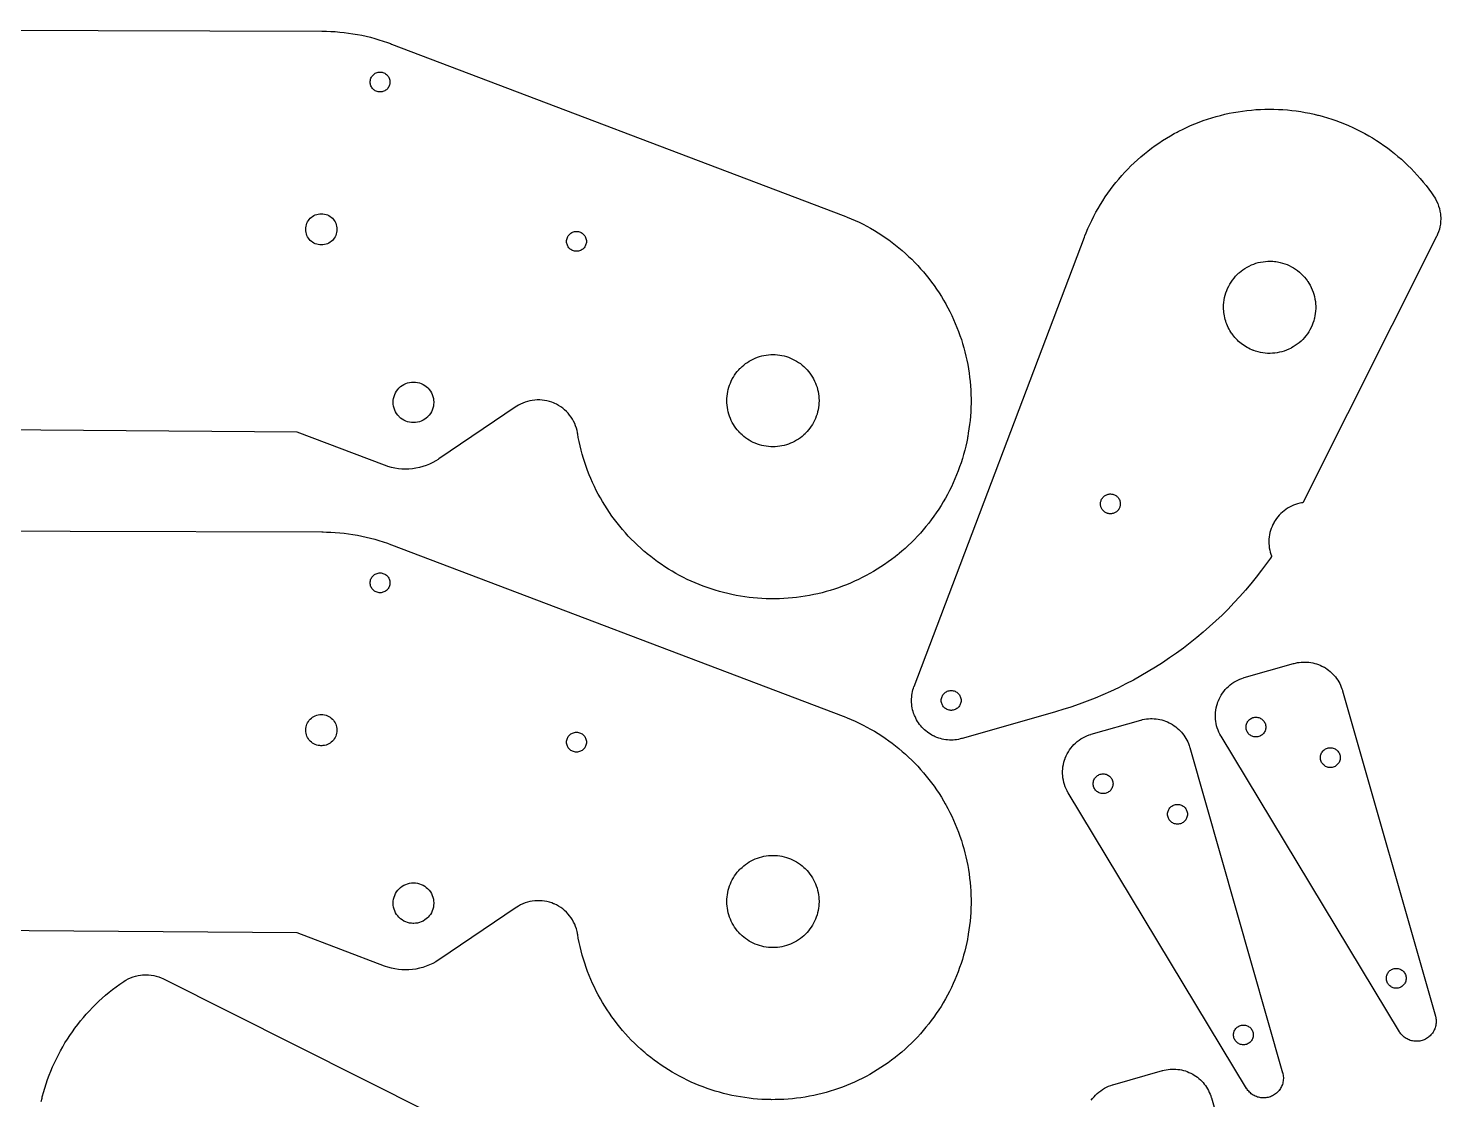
# Model space of a CAD drawing. Extents: x 0 to 862, y 0 to 577.
# Drawn here: x 409 to 861.8, y 234 to 577.4 of the extents above; entities that cross this region are included whole.
import ezdxf

# ---------------------------------------------------------------- set-up
doc = ezdxf.new("R2010")
doc.units = 0
doc.layers.get('0').update_dxf_attribs({"linetype": 'CONTINUOUS'})

msp = doc.modelspace()

# ---------------------------------------------------------------- linework, layer by layer
at = {"color": 0}
for points in [[(180.206, 577.389), (503.11, 576.46), (503.467, 576.46), (504.539, 576.44), (505.968, 576.387), (507.393, 576.303), (508.817, 576.188), (510.235, 576.039), (511.65, 575.858), (513.06, 575.647), (514.464, 575.404), (515.863, 575.129), (517.256, 574.822), (518.642, 574.486), (520.019, 574.117), (521.39, 573.717), (522.751, 573.286), (524.104, 572.825), (525.113, 572.46), (525.447, 572.333), (670.228, 517.415), (670.554, 517.292), (671.529, 516.906), (672.815, 516.368), (674.089, 515.804), (675.346, 515.213), (676.589, 514.594), (677.817, 513.951), (679.029, 513.281), (680.225, 512.586), (681.404, 511.865), (682.567, 511.119), (683.711, 510.35), (684.839, 509.556), (685.949, 508.738), (687.039, 507.896), (688.111, 507.031), (689.164, 506.143), (690.199, 505.232), (691.213, 504.299), (692.206, 503.344), (693.178, 502.368), (694.131, 501.369), (695.061, 500.35), (695.969, 499.311), (696.856, 498.251), (697.719, 497.171), (698.561, 496.071), (699.379, 494.951), (700.174, 493.814), (700.944, 492.657), (701.69, 491.481), (702.411, 490.287), (702.938, 489.381), (703.108, 489.076), (703.278, 488.771), (703.776, 487.85), (704.418, 486.611), (705.031, 485.361), (705.615, 484.1), (706.171, 482.828), (706.699, 481.546), (707.196, 480.253), (707.665, 478.953), (708.107, 477.643), (708.518, 476.325), (708.901, 474.999), (709.256, 473.665), (709.581, 472.326), (709.875, 470.981), (710.142, 469.629), (710.378, 468.271), (710.585, 466.91), (710.762, 465.543), (710.911, 464.174), (711.029, 462.8), (711.117, 461.424), (711.175, 460.044), (711.204, 458.664), (711.203, 457.282), (711.171, 455.9), (711.11, 454.517), (711.017, 453.133), (710.894, 451.75), (710.742, 450.369), (710.558, 448.989), (710.344, 447.611), (710.164, 446.578), (710.1, 446.235), (710.035, 445.892), (709.825, 444.865), (709.519, 443.504), (709.186, 442.153), (708.824, 440.81), (708.433, 439.479), (708.012, 438.157), (707.565, 436.847), (707.089, 435.549), (706.586, 434.261), (706.054, 432.987), (705.496, 431.725), (704.911, 430.476), (704.299, 429.24), (703.661, 428.019), (702.996, 426.813), (702.306, 425.621), (701.59, 424.444), (700.849, 423.283), (700.082, 422.138), (699.29, 421.01), (698.474, 419.899), (697.632, 418.804), (696.768, 417.728), (695.879, 416.669), (694.965, 415.631), (694.029, 414.61), (693.071, 413.608), (692.089, 412.628), (691.083, 411.668), (690.057, 410.728), (689.007, 409.808), (688.206, 409.133), (687.936, 408.912), (687.665, 408.69), (686.846, 408.039), (685.738, 407.192), (684.614, 406.369), (683.474, 405.574), (682.318, 404.804), (681.147, 404.063), (679.963, 403.346), (678.764, 402.656), (677.551, 401.993), (676.325, 401.358), (675.088, 400.749), (673.836, 400.168), (672.574, 399.615), (671.3, 399.089), (670.015, 398.59), (668.721, 398.121), (667.415, 397.679), (666.101, 397.265), (664.778, 396.881), (663.447, 396.525), (662.107, 396.197), (660.76, 395.899), (659.406, 395.631), (658.044, 395.39), (656.678, 395.179), (655.304, 394.999), (653.926, 394.849), (652.543, 394.728), (651.157, 394.638), (649.765, 394.576), (648.371, 394.547), (647.324, 394.543), (646.974, 394.547), (646.625, 394.551), (645.576, 394.579), (644.183, 394.64), (642.794, 394.733), (641.41, 394.856), (640.031, 395.008), (638.656, 395.192), (637.287, 395.404), (635.926, 395.646), (634.571, 395.917), (633.224, 396.217), (631.883, 396.546), (630.551, 396.904), (629.228, 397.292), (627.914, 397.707), (626.61, 398.15), (625.315, 398.622), (624.032, 399.122), (622.76, 399.649), (621.499, 400.204), (620.249, 400.786), (619.011, 401.397), (617.787, 402.033), (616.576, 402.697), (615.379, 403.388), (614.197, 404.104), (613.029, 404.849), (611.876, 405.618), (610.739, 406.414), (609.617, 407.235), (608.512, 408.083), (607.425, 408.956), (606.619, 409.626), (606.354, 409.854), (606.089, 410.081), (605.304, 410.775), (604.276, 411.718), (603.271, 412.681), (602.289, 413.665), (601.329, 414.668), (600.393, 415.69), (599.482, 416.732), (598.593, 417.793), (597.729, 418.871), (596.889, 419.967), (596.074, 421.081), (595.283, 422.21), (594.518, 423.357), (593.778, 424.519), (593.063, 425.697), (592.374, 426.89), (591.711, 428.097), (591.075, 429.319), (590.465, 430.556), (589.882, 431.804), (589.325, 433.067), (588.796, 434.34), (588.294, 435.626), (587.821, 436.925), (587.375, 438.235), (586.958, 439.554), (586.568, 440.886), (586.208, 442.226), (585.876, 443.576), (585.575, 444.935), (585.301, 446.303), (585.115, 447.333), (585.058, 447.678), (585.025, 447.878), (584.901, 448.471), (584.696, 449.246), (584.444, 450.001), (584.146, 450.737), (583.804, 451.45), (583.421, 452.138), (582.994, 452.8), (582.529, 453.433), (582.026, 454.037), (581.486, 454.608), (580.91, 455.147), (580.3, 455.65), (579.658, 456.115), (578.985, 456.542), (578.282, 456.928), (577.736, 457.19), (577.551, 457.271), (577.365, 457.35), (576.8, 457.567), (576.036, 457.811), (575.264, 458.008), (574.485, 458.154), (573.7, 458.251), (572.914, 458.3), (572.126, 458.299), (571.342, 458.25), (570.561, 458.153), (569.789, 458.007), (569.025, 457.813), (568.272, 457.571), (567.533, 457.282), (566.811, 456.946), (566.107, 456.563), (565.59, 456.244), (565.424, 456.132), (540.606, 439.381), (540.606, 439.381), (540.367, 439.219), (539.628, 438.763), (538.622, 438.21), (537.589, 437.719), (536.535, 437.294), (535.46, 436.935), (534.367, 436.64), (533.261, 436.411), (532.146, 436.247), (531.021, 436.15), (529.893, 436.121), (528.762, 436.157), (527.633, 436.261), (526.508, 436.433), (525.392, 436.674), (524.285, 436.982), (523.463, 437.257), (523.192, 437.358), (495.15, 447.996), (179.96, 450.388)], [(180.206, 416.907), (503.11, 415.979), (503.467, 415.978), (504.539, 415.958), (505.968, 415.907), (507.393, 415.822), (508.817, 415.706), (510.235, 415.557), (511.65, 415.378), (513.06, 415.165), (514.464, 414.922), (515.863, 414.647), (517.256, 414.342), (518.642, 414.004), (520.019, 413.636), (521.39, 413.236), (522.751, 412.806), (524.104, 412.344), (525.113, 411.978), (525.447, 411.851), (670.228, 356.935), (670.554, 356.81), (671.529, 356.425), (672.815, 355.888), (674.089, 355.322), (675.346, 354.731), (676.589, 354.114), (677.817, 353.469), (679.029, 352.8), (680.225, 352.104), (681.404, 351.383), (682.567, 350.639), (683.711, 349.868), (684.839, 349.074), (685.949, 348.256), (687.039, 347.414), (688.111, 346.549), (689.164, 345.661), (690.199, 344.75), (691.213, 343.818), (692.206, 342.862), (693.178, 341.886), (694.131, 340.888), (695.061, 339.869), (695.969, 338.829), (696.856, 337.769), (697.719, 336.689), (698.561, 335.589), (699.379, 334.471), (700.174, 333.332), (700.944, 332.175), (701.69, 331), (702.411, 329.806), (702.938, 328.899), (703.108, 328.594), (703.278, 328.29), (703.776, 327.368), (704.418, 326.129), (705.031, 324.879), (705.615, 323.618), (706.171, 322.346), (706.699, 321.064), (707.196, 319.772), (707.665, 318.471), (708.107, 317.161), (708.518, 315.843), (708.901, 314.518), (709.256, 313.185), (709.581, 311.844), (709.875, 310.499), (710.142, 309.147), (710.378, 307.79), (710.585, 306.428), (710.762, 305.063), (710.911, 303.692), (711.029, 302.318), (711.117, 300.942), (711.175, 299.564), (711.204, 298.183), (711.203, 296.801), (711.171, 295.418), (711.11, 294.035), (711.017, 292.651), (710.894, 291.269), (710.742, 289.888), (710.558, 288.507), (710.344, 287.129), (710.164, 286.097), (710.1, 285.754), (710.035, 285.41), (709.825, 284.383), (709.519, 283.022), (709.186, 281.671), (708.824, 280.329), (708.433, 278.997), (708.012, 277.676), (707.565, 276.365), (707.089, 275.067), (706.586, 273.781), (706.054, 272.506), (705.496, 271.243), (704.911, 269.994), (704.299, 268.76), (703.661, 267.539), (702.996, 266.332), (702.306, 265.139), (701.59, 263.963), (700.849, 262.801), (700.082, 261.657), (699.29, 260.528), (698.474, 259.417), (697.632, 258.322), (696.768, 257.246), (695.879, 256.188), (694.965, 255.149), (694.029, 254.128), (693.071, 253.128), (692.089, 252.147), (691.083, 251.186), (690.057, 250.246), (689.007, 249.328), (688.206, 248.651), (687.936, 248.431), (687.665, 248.21), (686.846, 247.557), (685.738, 246.71), (684.614, 245.888), (683.474, 245.093), (682.318, 244.324), (681.147, 243.581), (679.963, 242.864), (678.764, 242.175), (677.551, 241.513), (676.325, 240.876), (675.088, 240.268), (673.836, 239.686), (672.574, 239.133), (671.3, 238.607), (670.015, 238.11), (668.721, 237.639), (667.415, 237.197), (666.101, 236.785), (664.778, 236.4), (663.447, 236.043), (662.107, 235.715), (660.76, 235.418), (659.406, 235.149), (658.044, 234.908), (656.678, 234.699), (655.304, 234.518), (653.926, 234.367), (652.543, 234.246), (651.157, 234.156), (649.765, 234.094), (648.371, 234.065), (647.324, 234.063), (646.974, 234.065), (646.625, 234.069), (645.576, 234.097), (644.183, 234.16), (642.794, 234.251), (641.41, 234.375), (640.031, 234.528), (638.656, 234.71), (637.287, 234.922), (635.926, 235.164), (634.571, 235.435), (633.224, 235.736), (631.883, 236.065), (630.551, 236.424), (629.228, 236.81), (627.914, 237.225), (626.61, 237.668), (625.315, 238.14), (624.032, 238.64), (622.76, 239.168), (621.499, 239.722), (620.249, 240.306), (619.011, 240.915), (617.787, 241.551), (616.576, 242.215), (615.379, 242.907), (614.197, 243.624), (613.029, 244.367), (611.876, 245.136), (610.739, 245.932), (609.617, 246.754), (608.512, 247.601), (607.425, 248.474), (606.619, 249.144), (606.354, 249.372), (606.089, 249.6), (605.304, 250.294), (604.276, 251.236), (603.271, 252.2), (602.289, 253.183), (601.329, 254.186), (600.393, 255.21), (599.482, 256.251), (598.593, 257.311), (597.729, 258.389), (596.889, 259.486), (596.074, 260.599), (595.283, 261.729), (594.518, 262.875), (593.778, 264.037), (593.063, 265.215), (592.374, 266.408), (591.711, 267.617), (591.075, 268.838), (590.465, 270.074), (589.882, 271.322), (589.325, 272.585), (588.796, 273.86), (588.294, 275.146), (587.821, 276.444), (587.375, 277.753), (586.958, 279.074), (586.568, 280.404), (586.208, 281.744), (585.876, 283.094), (585.575, 284.453), (585.301, 285.821), (585.115, 286.853), (585.058, 287.197), (585.025, 287.396), (584.901, 287.989), (584.696, 288.764), (584.444, 289.521), (584.146, 290.256), (583.804, 290.968), (583.421, 291.656), (582.994, 292.318), (582.529, 292.951), (582.026, 293.556), (581.486, 294.128), (580.91, 294.665), (580.3, 295.168), (579.658, 295.635), (578.985, 296.061), (578.282, 296.446), (577.736, 296.71), (577.551, 296.789), (577.365, 296.868), (576.8, 297.085), (576.036, 297.331), (575.264, 297.526), (574.485, 297.672), (573.7, 297.769), (572.914, 297.818), (572.126, 297.818), (571.342, 297.768), (570.561, 297.671), (569.789, 297.525), (569.025, 297.332), (568.272, 297.09), (567.533, 296.801), (566.811, 296.464), (566.107, 296.081), (565.59, 295.764), (565.424, 295.65), (540.606, 278.899), (540.606, 278.899), (540.367, 278.737), (539.628, 278.282), (538.622, 277.728), (537.589, 277.239), (536.535, 276.814), (535.46, 276.453), (534.367, 276.158), (533.261, 275.929), (532.146, 275.767), (531.021, 275.669), (529.893, 275.639), (528.762, 275.676), (527.633, 275.781), (526.508, 275.951), (525.392, 276.192), (524.285, 276.5), (523.463, 276.775), (523.192, 276.878), (495.15, 287.514), (179.96, 289.907)], [(413.117, 233.521), (413.371, 234.586), (413.461, 234.94), (413.551, 235.294), (413.838, 236.351), (414.247, 237.751), (414.686, 239.139), (415.157, 240.514), (415.658, 241.875), (416.19, 243.222), (416.751, 244.556), (417.342, 245.875), (417.963, 247.178), (418.611, 248.467), (419.289, 249.739), (419.994, 250.994), (420.729, 252.233), (421.49, 253.454), (422.279, 254.658), (423.094, 255.843), (423.936, 257.01), (424.806, 258.157), (425.7, 259.283), (426.619, 260.392), (427.565, 261.478), (428.536, 262.543), (429.532, 263.588), (430.551, 264.61), (431.594, 265.61), (432.662, 266.586), (433.753, 267.539), (434.867, 268.468), (436.003, 269.374), (437.162, 270.254), (438.343, 271.11), (439.243, 271.735), (439.546, 271.939), (439.721, 272.057), (440.261, 272.386), (441, 272.783), (441.764, 273.131), (442.547, 273.425), (443.349, 273.669), (444.165, 273.86), (444.993, 273.996), (445.622, 274.063), (445.832, 274.076), (446.043, 274.09), (446.675, 274.101), (447.514, 274.071), (448.349, 273.986), (449.174, 273.846), (449.987, 273.651), (450.789, 273.403), (451.574, 273.103), (452.15, 272.844), (452.339, 272.749), (537.593, 229.903)], [(749.747, 233.858), (750.176, 234.443), (750.639, 235.001), (751.131, 235.532), (751.651, 236.032), (752.2, 236.503), (752.775, 236.94), (753.374, 237.347), (753.997, 237.718), (754.643, 238.054), (755.31, 238.356), (755.996, 238.617), (756.522, 238.79), (756.7, 238.84), (772.558, 243.371), (772.71, 243.414), (773.168, 243.529), (773.782, 243.656), (774.4, 243.751), (775.019, 243.818), (775.64, 243.853), (776.261, 243.857), (776.881, 243.832), (777.497, 243.776), (778.111, 243.69), (778.719, 243.575), (779.324, 243.429), (779.919, 243.254), (780.508, 243.05), (781.088, 242.815), (781.657, 242.553), (782.078, 242.338), (782.215, 242.26), (782.353, 242.183), (782.758, 241.94), (783.282, 241.596), (783.786, 241.228), (784.271, 240.836), (784.735, 240.422), (785.178, 239.986), (785.597, 239.531), (785.994, 239.054), (786.367, 238.56), (786.715, 238.047), (787.04, 237.518), (787.338, 236.974), (787.61, 236.412), (787.854, 235.838), (788.071, 235.249), (788.215, 234.799), (788.258, 234.647), (818.035, 130.403)]]:
    msp.add_lwpolyline(points, dxfattribs=at)
for points in [[(521.738, 563.332), (521.818, 563.332), (522.063, 563.315), (522.378, 563.268), (522.682, 563.189), (522.974, 563.083), (523.25, 562.949), (523.512, 562.79), (523.757, 562.607), (523.982, 562.403), (524.188, 562.176), (524.369, 561.932), (524.529, 561.671), (524.662, 561.393), (524.769, 561.101), (524.847, 560.797), (524.896, 560.482), (524.912, 560.239), (524.912, 560.157), (524.912, 560.076), (524.896, 559.832), (524.847, 559.518), (524.769, 559.213), (524.662, 558.921), (524.529, 558.644), (524.369, 558.382), (524.188, 558.137), (523.982, 557.912), (523.757, 557.707), (523.512, 557.525), (523.25, 557.365), (522.974, 557.232), (522.682, 557.125), (522.378, 557.047), (522.063, 556.999), (521.818, 556.982), (521.738, 556.982), (521.656, 556.982), (521.412, 556.999), (521.097, 557.047), (520.793, 557.125), (520.501, 557.232), (520.224, 557.365), (519.963, 557.525), (519.718, 557.707), (519.492, 557.912), (519.287, 558.137), (519.104, 558.382), (518.946, 558.644), (518.811, 558.921), (518.706, 559.213), (518.626, 559.518), (518.579, 559.832), (518.563, 560.076), (518.563, 560.157), (518.563, 560.239), (518.579, 560.482), (518.626, 560.797), (518.706, 561.101), (518.811, 561.393), (518.946, 561.671), (519.104, 561.932), (519.287, 562.176), (519.492, 562.403), (519.718, 562.607), (519.963, 562.79), (520.224, 562.949), (520.501, 563.083), (520.793, 563.189), (521.097, 563.268), (521.412, 563.315), (521.656, 563.332), (521.738, 563.332)], [(708.328, 349.786), (708.186, 349.746), (707.756, 349.638), (707.181, 349.515), (706.601, 349.421), (706.021, 349.353), (705.439, 349.313), (704.856, 349.297), (704.274, 349.31), (703.693, 349.35), (703.115, 349.415), (702.54, 349.507), (701.969, 349.626), (701.404, 349.771), (700.844, 349.942), (700.293, 350.139), (699.749, 350.362), (699.346, 350.547), (699.214, 350.612), (699.081, 350.678), (698.69, 350.886), (698.182, 351.182), (697.69, 351.501), (697.214, 351.842), (696.756, 352.203), (696.315, 352.585), (695.892, 352.985), (695.489, 353.404), (695.106, 353.842), (694.742, 354.296), (694.399, 354.768), (694.078, 355.254), (693.778, 355.757), (693.503, 356.275), (693.249, 356.806), (693.075, 357.213), (693.021, 357.35), (692.967, 357.487), (692.817, 357.904), (692.64, 358.465), (692.49, 359.033), (692.367, 359.604), (692.271, 360.181), (692.2, 360.758), (692.157, 361.339), (692.14, 361.921), (692.15, 362.503), (692.186, 363.083), (692.249, 363.664), (692.339, 364.24), (692.456, 364.813), (692.599, 365.382), (692.768, 365.944), (692.912, 366.364), (692.965, 366.501), (747.581, 510.488), (747.711, 510.829), (748.115, 511.849), (748.679, 513.193), (749.272, 514.522), (749.894, 515.835), (750.546, 517.131), (751.226, 518.41), (751.935, 519.672), (752.669, 520.915), (753.433, 522.142), (754.224, 523.349), (755.04, 524.536), (755.883, 525.704), (756.751, 526.851), (757.646, 527.979), (758.565, 529.086), (759.508, 530.172), (760.478, 531.236), (761.469, 532.278), (762.485, 533.297), (763.525, 534.294), (764.586, 535.268), (765.671, 536.217), (766.778, 537.142), (767.906, 538.043), (769.056, 538.918), (770.226, 539.768), (771.417, 540.593), (772.629, 541.392), (773.86, 542.162), (775.111, 542.907), (776.381, 543.624), (777.346, 544.143), (777.669, 544.313), (777.993, 544.481), (778.974, 544.971), (780.29, 545.599), (781.618, 546.194), (782.957, 546.758), (784.306, 547.292), (785.665, 547.793), (787.033, 548.262), (788.411, 548.7), (789.796, 549.106), (791.189, 549.479), (792.589, 549.822), (793.996, 550.132), (795.408, 550.41), (796.826, 550.654), (798.25, 550.868), (799.678, 551.049), (801.108, 551.197), (802.542, 551.314), (803.979, 551.397), (805.418, 551.449), (806.858, 551.468), (808.3, 551.453), (809.742, 551.407), (811.183, 551.326), (812.624, 551.214), (814.063, 551.068), (815.5, 550.89), (816.936, 550.678), (818.368, 550.433), (819.796, 550.156), (821.221, 549.844), (822.287, 549.589), (822.64, 549.499), (822.994, 549.408), (824.053, 549.122), (825.453, 548.714), (826.839, 548.274), (828.214, 547.803), (829.575, 547.301), (830.924, 546.769), (832.257, 546.208), (833.575, 545.618), (834.879, 544.997), (836.167, 544.349), (837.439, 543.671), (838.694, 542.965), (839.933, 542.232), (841.156, 541.469), (842.358, 540.682), (843.543, 539.865), (844.71, 539.024), (845.857, 538.154), (846.985, 537.26), (848.092, 536.34), (849.179, 535.394), (850.244, 534.424), (851.287, 533.429), (852.31, 532.408), (853.31, 531.365), (854.286, 530.299), (855.24, 529.207), (856.169, 528.093), (857.075, 526.957), (857.954, 525.797), (858.81, 524.617), (859.436, 523.717), (859.639, 523.414), (859.757, 523.239), (860.086, 522.7), (860.483, 521.96), (860.831, 521.196), (861.126, 520.412), (861.369, 519.611), (861.56, 518.796), (861.696, 517.967), (861.764, 517.338), (861.776, 517.128), (861.79, 516.918), (861.803, 516.285), (861.772, 515.446), (861.686, 514.613), (861.546, 513.786), (861.351, 512.972), (861.104, 512.171), (860.803, 511.387), (860.544, 510.81), (860.45, 510.622), (817.604, 425.367), (817.581, 425.362), (817.342, 425.322), (817.318, 425.319), (817.142, 425.29), (816.615, 425.182), (815.925, 425.007), (815.247, 424.794), (814.586, 424.546), (813.943, 424.261), (813.317, 423.942), (812.71, 423.589), (812.124, 423.204), (811.56, 422.787), (811.019, 422.339), (810.504, 421.861), (810.014, 421.354), (809.553, 420.819), (809.119, 420.258), (808.717, 419.671), (808.435, 419.214), (808.346, 419.057), (808.258, 418.901), (808.01, 418.425), (807.713, 417.778), (807.451, 417.118), (807.229, 416.447), (807.046, 415.768), (806.9, 415.081), (806.792, 414.386), (806.724, 413.689), (806.693, 412.987), (806.701, 412.286), (806.749, 411.585), (806.835, 410.886), (806.96, 410.19), (807.125, 409.5), (807.328, 408.818), (807.506, 408.311), (807.571, 408.144), (807.179, 407.578), (805.981, 405.896), (804.344, 403.688), (802.665, 401.518), (800.94, 399.389), (799.174, 397.301), (797.364, 395.254), (795.512, 393.247), (793.621, 391.285), (791.689, 389.364), (789.718, 387.486), (787.71, 385.653), (785.662, 383.864), (783.578, 382.119), (781.458, 380.421), (779.303, 378.768), (777.113, 377.162), (774.889, 375.604), (772.632, 374.093), (770.343, 372.631), (768.022, 371.217), (765.671, 369.851), (763.289, 368.537), (760.879, 367.274), (758.439, 366.06), (755.972, 364.899), (753.479, 363.79), (750.958, 362.733), (748.414, 361.731), (745.844, 360.781), (743.25, 359.885), (740.633, 359.044), (738.656, 358.449), (737.994, 358.26), (708.328, 349.786)], [(502.926, 517.964), (503.054, 517.964), (503.439, 517.939), (503.935, 517.863), (504.414, 517.739), (504.874, 517.571), (505.311, 517.361), (505.724, 517.11), (506.11, 516.822), (506.465, 516.499), (506.787, 516.143), (507.076, 515.758), (507.326, 515.346), (507.537, 514.908), (507.706, 514.449), (507.829, 513.969), (507.904, 513.472), (507.931, 513.089), (507.931, 512.961), (507.931, 512.832), (507.904, 512.449), (507.829, 511.953), (507.706, 511.472), (507.537, 511.012), (507.326, 510.575), (507.076, 510.162), (506.787, 509.778), (506.465, 509.422), (506.11, 509.1), (505.724, 508.811), (505.311, 508.561), (504.874, 508.35), (504.414, 508.182), (503.935, 508.058), (503.439, 507.982), (503.054, 507.957), (502.926, 507.957), (502.799, 507.957), (502.415, 507.982), (501.918, 508.058), (501.439, 508.182), (500.979, 508.35), (500.542, 508.561), (500.129, 508.811), (499.743, 509.1), (499.389, 509.422), (499.065, 509.778), (498.778, 510.162), (498.526, 510.575), (498.317, 511.012), (498.147, 511.472), (498.025, 511.953), (497.949, 512.449), (497.922, 512.832), (497.922, 512.961), (497.922, 513.089), (497.949, 513.472), (498.025, 513.969), (498.147, 514.449), (498.317, 514.908), (498.526, 515.346), (498.778, 515.758), (499.065, 516.143), (499.389, 516.499), (499.743, 516.822), (500.129, 517.11), (500.542, 517.361), (500.979, 517.571), (501.439, 517.739), (501.918, 517.863), (502.415, 517.939), (502.799, 517.964), (502.926, 517.964)], [(584.722, 512.275), (584.803, 512.275), (585.047, 512.258), (585.363, 512.211), (585.667, 512.132), (585.958, 512.026), (586.236, 511.892), (586.497, 511.733), (586.742, 511.55), (586.967, 511.346), (587.172, 511.119), (587.356, 510.875), (587.514, 510.614), (587.647, 510.336), (587.754, 510.044), (587.832, 509.74), (587.881, 509.425), (587.897, 509.182), (587.897, 509.1), (587.897, 509.019), (587.881, 508.775), (587.832, 508.46), (587.754, 508.156), (587.647, 507.864), (587.514, 507.588), (587.356, 507.325), (587.172, 507.081), (586.967, 506.856), (586.742, 506.65), (586.497, 506.468), (586.236, 506.308), (585.958, 506.175), (585.667, 506.068), (585.363, 505.99), (585.047, 505.942), (584.803, 505.925), (584.722, 505.925), (584.64, 505.925), (584.397, 505.942), (584.082, 505.99), (583.778, 506.068), (583.486, 506.175), (583.208, 506.308), (582.947, 506.468), (582.703, 506.65), (582.476, 506.856), (582.272, 507.081), (582.089, 507.325), (581.931, 507.588), (581.797, 507.864), (581.69, 508.156), (581.611, 508.46), (581.564, 508.775), (581.547, 509.019), (581.547, 509.1), (581.547, 509.182), (581.564, 509.425), (581.611, 509.74), (581.69, 510.044), (581.797, 510.336), (581.931, 510.614), (582.089, 510.875), (582.272, 511.119), (582.476, 511.346), (582.703, 511.55), (582.947, 511.733), (583.208, 511.892), (583.486, 512.026), (583.778, 512.132), (584.082, 512.211), (584.397, 512.258), (584.64, 512.275), (584.722, 512.275)], [(801.715, 474.157), (801.585, 474.207), (801.194, 474.367), (800.683, 474.594), (800.182, 474.84), (799.692, 475.106), (799.213, 475.389), (798.744, 475.689), (798.287, 476.007), (797.844, 476.342), (797.414, 476.692), (796.996, 477.058), (796.592, 477.442), (796.203, 477.839), (795.828, 478.253), (795.469, 478.679), (795.125, 479.122), (794.878, 479.463), (794.797, 479.578), (794.718, 479.693), (794.488, 480.046), (794.197, 480.524), (793.924, 481.011), (793.671, 481.507), (793.438, 482.012), (793.222, 482.526), (793.028, 483.046), (792.853, 483.574), (792.697, 484.107), (792.561, 484.646), (792.447, 485.19), (792.353, 485.739), (792.279, 486.292), (792.226, 486.847), (792.194, 487.407), (792.183, 487.828), (792.183, 487.968), (792.183, 488.165), (792.204, 488.757), (792.268, 489.542), (792.371, 490.317), (792.515, 491.085), (792.7, 491.84), (792.924, 492.585), (793.185, 493.314), (793.485, 494.029), (793.821, 494.728), (794.194, 495.408), (794.603, 496.068), (795.047, 496.707), (795.525, 497.324), (796.037, 497.917), (796.582, 498.483), (797.011, 498.892), (797.16, 499.024), (797.307, 499.154), (797.765, 499.531), (798.393, 500.004), (799.043, 500.44), (799.713, 500.842), (800.401, 501.204), (801.106, 501.531), (801.826, 501.819), (802.56, 502.069), (803.306, 502.281), (804.063, 502.451), (804.828, 502.583), (805.6, 502.675), (806.379, 502.726), (807.161, 502.736), (807.947, 502.704), (808.537, 502.654), (808.735, 502.629), (808.931, 502.606), (809.515, 502.514), (810.286, 502.357), (811.044, 502.16), (811.787, 501.924), (812.517, 501.65), (813.228, 501.339), (813.921, 500.99), (814.594, 500.607), (815.247, 500.189), (815.878, 499.736), (816.485, 499.251), (817.065, 498.733), (817.619, 498.185), (818.146, 497.606), (818.643, 496.996), (818.997, 496.519), (819.11, 496.357), (819.221, 496.194), (819.54, 495.696), (819.935, 495.014), (820.289, 494.317), (820.606, 493.604), (820.883, 492.876), (821.122, 492.137), (821.322, 491.387), (821.482, 490.629), (821.601, 489.864), (821.681, 489.092), (821.719, 488.317), (821.718, 487.537), (821.674, 486.758), (821.589, 485.981), (821.463, 485.204), (821.342, 484.624), (821.294, 484.432), (821.247, 484.24), (821.085, 483.671), (820.836, 482.924), (820.55, 482.196), (820.225, 481.486), (819.865, 480.796), (819.471, 480.126), (819.042, 479.481), (818.581, 478.858), (818.086, 478.261), (817.561, 477.689), (817.006, 477.146), (816.422, 476.632), (815.81, 476.147), (815.171, 475.694), (814.507, 475.275), (813.992, 474.981), (813.817, 474.889), (813.642, 474.797), (813.107, 474.54), (812.385, 474.232), (811.649, 473.964), (810.903, 473.735), (810.147, 473.547), (809.385, 473.399), (808.617, 473.292), (807.844, 473.224), (807.069, 473.197), (806.294, 473.213), (805.519, 473.267), (804.747, 473.363), (803.979, 473.5), (803.217, 473.678), (802.461, 473.897), (801.9, 474.088), (801.715, 474.157)], [(647.707, 472.814), (647.89, 472.814), (648.439, 472.796), (649.167, 472.742), (649.887, 472.651), (650.601, 472.526), (651.307, 472.368), (652.003, 472.175), (652.688, 471.949), (653.36, 471.689), (654.018, 471.397), (654.662, 471.074), (655.29, 470.718), (655.901, 470.332), (656.494, 469.915), (657.068, 469.468), (657.621, 468.993), (658.021, 468.617), (658.151, 468.488), (658.281, 468.358), (658.656, 467.957), (659.132, 467.404), (659.579, 466.831), (659.996, 466.238), (660.382, 465.626), (660.738, 464.999), (661.061, 464.354), (661.353, 463.696), (661.613, 463.024), (661.839, 462.339), (662.032, 461.643), (662.19, 460.939), (662.315, 460.225), (662.404, 459.503), (662.458, 458.775), (662.476, 458.226), (662.476, 458.043), (662.476, 457.86), (662.458, 457.311), (662.404, 456.583), (662.315, 455.863), (662.19, 455.149), (662.032, 454.443), (661.839, 453.747), (661.613, 453.064), (661.353, 452.392), (661.061, 451.732), (660.738, 451.088), (660.382, 450.46), (659.996, 449.849), (659.579, 449.256), (659.132, 448.682), (658.656, 448.131), (658.281, 447.729), (658.151, 447.599), (658.021, 447.469), (657.621, 447.094), (657.068, 446.618), (656.494, 446.171), (655.901, 445.754), (655.29, 445.368), (654.662, 445.013), (654.018, 444.689), (653.36, 444.397), (652.688, 444.138), (652.003, 443.911), (651.307, 443.718), (650.601, 443.56), (649.887, 443.435), (649.167, 443.346), (648.439, 443.292), (647.89, 443.274), (647.707, 443.274), (647.524, 443.274), (646.975, 443.292), (646.247, 443.346), (645.526, 443.435), (644.813, 443.56), (644.107, 443.718), (643.411, 443.911), (642.726, 444.138), (642.054, 444.397), (641.396, 444.689), (640.751, 445.013), (640.124, 445.368), (639.512, 445.754), (638.919, 446.171), (638.346, 446.618), (637.793, 447.094), (637.392, 447.469), (637.262, 447.599), (637.133, 447.729), (636.758, 448.131), (636.282, 448.682), (635.835, 449.256), (635.418, 449.849), (635.032, 450.46), (634.676, 451.088), (634.353, 451.732), (634.061, 452.392), (633.801, 453.064), (633.575, 453.747), (633.382, 454.443), (633.224, 455.149), (633.099, 455.863), (633.01, 456.583), (632.956, 457.311), (632.936, 457.86), (632.936, 458.043), (632.936, 458.226), (632.956, 458.775), (633.01, 459.503), (633.099, 460.225), (633.224, 460.939), (633.382, 461.643), (633.575, 462.339), (633.801, 463.024), (634.061, 463.696), (634.353, 464.354), (634.676, 464.999), (635.032, 465.626), (635.418, 466.238), (635.835, 466.831), (636.282, 467.404), (636.758, 467.957), (637.133, 468.358), (637.262, 468.488), (637.392, 468.617), (637.793, 468.993), (638.346, 469.468), (638.919, 469.915), (639.512, 470.332), (640.124, 470.718), (640.751, 471.074), (641.396, 471.397), (642.054, 471.689), (642.726, 471.949), (643.411, 472.175), (644.107, 472.368), (644.813, 472.526), (645.526, 472.651), (646.247, 472.742), (646.975, 472.796), (647.524, 472.814), (647.707, 472.814)], [(532.457, 464.026), (532.618, 464.026), (533.099, 463.994), (533.731, 463.901), (534.347, 463.746), (534.944, 463.532), (535.518, 463.261), (536.063, 462.935), (536.576, 462.554), (536.939, 462.236), (537.053, 462.124), (537.167, 462.01), (537.485, 461.646), (537.865, 461.133), (538.192, 460.588), (538.463, 460.014), (538.676, 459.417), (538.831, 458.801), (538.925, 458.169), (538.957, 457.688), (538.957, 457.526), (538.957, 457.367), (538.925, 456.885), (538.831, 456.253), (538.676, 455.636), (538.463, 455.039), (538.192, 454.467), (537.865, 453.921), (537.485, 453.407), (537.167, 453.044), (537.053, 452.931), (536.939, 452.817), (536.576, 452.499), (536.063, 452.119), (535.518, 451.793), (534.944, 451.522), (534.347, 451.308), (533.731, 451.153), (533.099, 451.058), (532.618, 451.026), (532.457, 451.026), (532.296, 451.026), (531.814, 451.058), (531.183, 451.153), (530.567, 451.308), (529.969, 451.522), (529.396, 451.793), (528.85, 452.119), (528.338, 452.499), (527.974, 452.817), (527.861, 452.931), (527.747, 453.044), (527.429, 453.407), (527.049, 453.921), (526.722, 454.467), (526.451, 455.039), (526.238, 455.636), (526.083, 456.253), (525.989, 456.885), (525.957, 457.367), (525.957, 457.526), (525.957, 457.688), (525.989, 458.169), (526.083, 458.801), (526.238, 459.417), (526.451, 460.014), (526.722, 460.588), (527.049, 461.133), (527.429, 461.646), (527.747, 462.01), (527.861, 462.124), (527.974, 462.236), (528.338, 462.554), (528.85, 462.935), (529.396, 463.261), (529.969, 463.532), (530.567, 463.746), (531.183, 463.901), (531.814, 463.994), (532.296, 464.026), (532.457, 464.026)], [(754.771, 422.014), (754.713, 422.036), (754.544, 422.11), (754.328, 422.222), (754.124, 422.349), (753.931, 422.49), (753.749, 422.644), (753.581, 422.811), (753.425, 422.99), (753.283, 423.179), (753.157, 423.378), (753.044, 423.588), (752.949, 423.804), (752.868, 424.028), (752.806, 424.258), (752.758, 424.496), (752.731, 424.737), (752.722, 424.921), (752.722, 424.982), (752.722, 425.047), (752.732, 425.242), (752.762, 425.494), (752.814, 425.743), (752.883, 425.985), (752.972, 426.218), (753.078, 426.443), (753.2, 426.66), (753.339, 426.864), (753.494, 427.058), (753.664, 427.239), (753.847, 427.407), (754.044, 427.561), (754.254, 427.7), (754.475, 427.822), (754.708, 427.926), (754.89, 427.994), (754.951, 428.014), (755.014, 428.033), (755.201, 428.081), (755.453, 428.126), (755.706, 428.151), (755.957, 428.157), (756.206, 428.143), (756.453, 428.108), (756.694, 428.056), (756.932, 427.983), (757.164, 427.894), (757.387, 427.786), (757.601, 427.661), (757.807, 427.518), (758.001, 427.36), (758.185, 427.185), (758.354, 426.993), (758.472, 426.839), (758.51, 426.786), (758.546, 426.733), (758.647, 426.568), (758.767, 426.342), (758.865, 426.108), (758.946, 425.869), (759.006, 425.628), (759.046, 425.382), (759.068, 425.135), (759.069, 424.886), (759.053, 424.639), (759.017, 424.394), (758.961, 424.151), (758.886, 423.912), (758.792, 423.679), (758.679, 423.453), (758.547, 423.235), (758.436, 423.075), (758.396, 423.025), (758.356, 422.974), (758.228, 422.828), (758.047, 422.647), (757.854, 422.483), (757.65, 422.336), (757.438, 422.206), (757.215, 422.094), (756.985, 422), (756.749, 421.924), (756.508, 421.867), (756.262, 421.829), (756.014, 421.81), (755.765, 421.81), (755.514, 421.831), (755.264, 421.871), (755.015, 421.932), (754.831, 421.992), (754.771, 422.014)], [(521.738, 402.851), (521.818, 402.851), (522.063, 402.835), (522.378, 402.786), (522.682, 402.708), (522.974, 402.601), (523.25, 402.468), (523.512, 402.308), (523.757, 402.126), (523.982, 401.921), (524.188, 401.696), (524.369, 401.451), (524.529, 401.189), (524.662, 400.911), (524.769, 400.619), (524.847, 400.315), (524.896, 400), (524.912, 399.757), (524.912, 399.676), (524.912, 399.594), (524.896, 399.351), (524.847, 399.036), (524.769, 398.732), (524.662, 398.44), (524.529, 398.162), (524.369, 397.9), (524.188, 397.656), (523.982, 397.431), (523.757, 397.226), (523.512, 397.043), (523.25, 396.883), (522.974, 396.75), (522.682, 396.643), (522.378, 396.565), (522.063, 396.517), (521.818, 396.501), (521.738, 396.501), (521.656, 396.501), (521.412, 396.517), (521.097, 396.565), (520.793, 396.643), (520.501, 396.75), (520.224, 396.883), (519.963, 397.043), (519.718, 397.226), (519.492, 397.431), (519.287, 397.656), (519.104, 397.9), (518.946, 398.162), (518.811, 398.44), (518.706, 398.732), (518.626, 399.036), (518.579, 399.351), (518.563, 399.594), (518.563, 399.676), (518.563, 399.757), (518.579, 400), (518.626, 400.315), (518.706, 400.619), (518.811, 400.911), (518.946, 401.189), (519.104, 401.451), (519.287, 401.696), (519.492, 401.921), (519.718, 402.126), (519.963, 402.308), (520.224, 402.468), (520.501, 402.601), (520.793, 402.708), (521.097, 402.786), (521.412, 402.835), (521.656, 402.851), (521.738, 402.851)], [(791.376, 350.515), (791.281, 350.674), (791.012, 351.158), (790.689, 351.818), (790.406, 352.492), (790.162, 353.178), (789.96, 353.875), (789.796, 354.581), (789.675, 355.293), (789.593, 356.011), (789.553, 356.732), (789.554, 357.456), (789.596, 358.178), (789.679, 358.899), (789.804, 359.617), (789.971, 360.328), (790.179, 361.032), (790.361, 361.556), (790.429, 361.728), (790.497, 361.9), (790.719, 362.407), (791.047, 363.065), (791.41, 363.7), (791.807, 364.31), (792.236, 364.894), (792.699, 365.453), (793.19, 365.982), (793.711, 366.483), (794.26, 366.953), (794.835, 367.392), (795.433, 367.797), (796.057, 368.169), (796.703, 368.506), (797.369, 368.806), (798.056, 369.068), (798.582, 369.242), (798.76, 369.292), (814.618, 373.821), (814.769, 373.865), (815.228, 373.979), (815.842, 374.107), (816.46, 374.203), (817.079, 374.268), (817.7, 374.303), (818.321, 374.308), (818.94, 374.282), (819.557, 374.226), (820.171, 374.142), (820.779, 374.025), (821.383, 373.881), (821.979, 373.706), (822.568, 373.5), (823.147, 373.267), (823.717, 373.003), (824.137, 372.787), (824.275, 372.711), (824.412, 372.635), (824.818, 372.392), (825.342, 372.047), (825.846, 371.679), (826.331, 371.287), (826.794, 370.872), (827.236, 370.438), (827.657, 369.982), (828.054, 369.506), (828.426, 369.011), (828.775, 368.499), (829.1, 367.969), (829.397, 367.424), (829.669, 366.862), (829.914, 366.287), (830.131, 365.699), (830.275, 365.249), (830.318, 365.097), (860.094, 260.854), (860.121, 260.761), (860.189, 260.479), (860.26, 260.103), (860.308, 259.724), (860.333, 259.344), (860.336, 258.965), (860.317, 258.588), (860.275, 258.213), (860.21, 257.842), (860.124, 257.474), (860.015, 257.112), (859.886, 256.757), (859.735, 256.41), (859.564, 256.071), (859.371, 255.742), (859.157, 255.422), (858.983, 255.189), (858.924, 255.114), (858.863, 255.039), (858.671, 254.821), (858.403, 254.546), (858.121, 254.289), (857.825, 254.05), (857.517, 253.831), (857.196, 253.631), (856.865, 253.449), (856.524, 253.289), (856.174, 253.149), (855.815, 253.029), (855.45, 252.931), (855.079, 252.854), (854.703, 252.8), (854.322, 252.769), (853.939, 252.761), (853.649, 252.768), (853.553, 252.775), (853.456, 252.782), (853.168, 252.814), (852.789, 252.875), (852.415, 252.958), (852.05, 253.063), (851.693, 253.189), (851.344, 253.336), (851.007, 253.504), (850.679, 253.69), (850.364, 253.897), (850.06, 254.121), (849.769, 254.364), (849.494, 254.624), (849.233, 254.9), (848.989, 255.194), (848.762, 255.503), (848.603, 255.746), (848.553, 255.828), (791.376, 350.515)], [(701.665, 361.997), (701.665, 362.079), (701.681, 362.322), (701.729, 362.638), (701.807, 362.942), (701.914, 363.233), (702.047, 363.511), (702.207, 363.774), (702.39, 364.018), (702.594, 364.243), (702.819, 364.447), (703.064, 364.631), (703.326, 364.789), (703.604, 364.924), (703.896, 365.031), (704.2, 365.108), (704.515, 365.157), (704.758, 365.172), (704.84, 365.172), (704.921, 365.172), (705.164, 365.157), (705.479, 365.108), (705.783, 365.031), (706.075, 364.924), (706.353, 364.789), (706.615, 364.631), (706.86, 364.447), (707.085, 364.243), (707.289, 364.018), (707.472, 363.774), (707.632, 363.511), (707.765, 363.233), (707.872, 362.942), (707.95, 362.638), (707.999, 362.322), (708.015, 362.079), (708.015, 361.997), (708.015, 361.917), (707.999, 361.674), (707.95, 361.358), (707.872, 361.054), (707.765, 360.763), (707.632, 360.485), (707.472, 360.222), (707.289, 359.978), (707.085, 359.753), (706.86, 359.547), (706.615, 359.365), (706.353, 359.206), (706.075, 359.072), (705.783, 358.965), (705.479, 358.888), (705.164, 358.839), (704.921, 358.822), (704.84, 358.822), (704.758, 358.822), (704.515, 358.839), (704.2, 358.888), (703.896, 358.965), (703.604, 359.072), (703.326, 359.206), (703.064, 359.365), (702.819, 359.547), (702.594, 359.753), (702.39, 359.978), (702.207, 360.222), (702.047, 360.485), (701.914, 360.763), (701.807, 361.054), (701.729, 361.358), (701.681, 361.674), (701.665, 361.917), (701.665, 361.997)], [(502.926, 357.483), (503.054, 357.483), (503.439, 357.457), (503.935, 357.382), (504.414, 357.258), (504.874, 357.09), (505.311, 356.879), (505.724, 356.628), (506.11, 356.34), (506.465, 356.018), (506.787, 355.662), (507.076, 355.276), (507.326, 354.864), (507.537, 354.426), (507.706, 353.967), (507.829, 353.487), (507.904, 352.99), (507.931, 352.607), (507.931, 352.479), (507.931, 352.351), (507.904, 351.968), (507.829, 351.471), (507.706, 350.992), (507.537, 350.532), (507.326, 350.094), (507.076, 349.682), (506.787, 349.296), (506.465, 348.94), (506.11, 348.618), (505.724, 348.331), (505.311, 348.079), (504.874, 347.868), (504.414, 347.7), (503.935, 347.576), (503.439, 347.501), (503.054, 347.475), (502.926, 347.475), (502.799, 347.475), (502.415, 347.501), (501.918, 347.576), (501.439, 347.7), (500.979, 347.868), (500.542, 348.079), (500.129, 348.331), (499.743, 348.618), (499.389, 348.94), (499.065, 349.296), (498.778, 349.682), (498.526, 350.094), (498.317, 350.532), (498.147, 350.992), (498.025, 351.471), (497.949, 351.968), (497.922, 352.351), (497.922, 352.479), (497.922, 352.607), (497.949, 352.99), (498.025, 353.487), (498.147, 353.967), (498.317, 354.426), (498.526, 354.864), (498.778, 355.276), (499.065, 355.662), (499.389, 356.018), (499.743, 356.34), (500.129, 356.628), (500.542, 356.879), (500.979, 357.09), (501.439, 357.258), (501.918, 357.382), (502.415, 357.457), (502.799, 357.483), (502.926, 357.483)], [(742.383, 332.369), (742.287, 332.526), (742.019, 333.013), (741.696, 333.672), (741.412, 334.346), (741.168, 335.032), (740.965, 335.729), (740.803, 336.435), (740.681, 337.147), (740.6, 337.865), (740.56, 338.586), (740.56, 339.308), (740.601, 340.032), (740.685, 340.753), (740.81, 341.469), (740.976, 342.182), (741.185, 342.886), (741.368, 343.41), (741.436, 343.582), (741.503, 343.753), (741.726, 344.261), (742.053, 344.919), (742.417, 345.553), (742.813, 346.164), (743.243, 346.749), (743.704, 347.306), (744.197, 347.836), (744.718, 348.336), (745.267, 348.807), (745.84, 349.246), (746.44, 349.651), (747.064, 350.022), (747.71, 350.36), (748.376, 350.66), (749.063, 350.922), (749.589, 351.094), (749.767, 351.146), (765.625, 355.675), (765.776, 355.718), (766.235, 355.833), (766.849, 355.96), (767.467, 356.057), (768.086, 356.122), (768.707, 356.157), (769.326, 356.161), (769.946, 356.136), (770.564, 356.081), (771.176, 355.994), (771.786, 355.879), (772.389, 355.733), (772.986, 355.558), (773.575, 355.354), (774.154, 355.121), (774.724, 354.857), (775.143, 354.642), (775.282, 354.565), (775.419, 354.489), (775.824, 354.246), (776.349, 353.901), (776.853, 353.532), (777.338, 353.14), (777.801, 352.726), (778.243, 352.292), (778.662, 351.835), (779.06, 351.36), (779.433, 350.865), (779.782, 350.353), (780.106, 349.824), (780.404, 349.278), (780.675, 348.717), (780.919, 348.142), (781.136, 347.553), (781.281, 347.103), (781.325, 346.951), (811.1, 242.708), (811.126, 242.615), (811.196, 242.333), (811.267, 241.956), (811.315, 241.578), (811.34, 241.197), (811.343, 240.819), (811.324, 240.442), (811.281, 240.067), (811.217, 239.694), (811.131, 239.328), (811.022, 238.967), (810.893, 238.611), (810.742, 238.264), (810.569, 237.925), (810.378, 237.594), (810.164, 237.275), (809.99, 237.043), (809.929, 236.968), (809.869, 236.893), (809.678, 236.675), (809.41, 236.4), (809.128, 236.143), (808.832, 235.904), (808.522, 235.685), (808.203, 235.483), (807.871, 235.303), (807.531, 235.142), (807.181, 235.001), (806.822, 234.882), (806.457, 234.785), (806.086, 234.708), (805.71, 234.654), (805.329, 234.622), (804.944, 234.614), (804.656, 234.622), (804.558, 234.629), (804.463, 234.636), (804.174, 234.667), (803.794, 234.728), (803.422, 234.811), (803.057, 234.917), (802.7, 235.043), (802.351, 235.19), (802.012, 235.357), (801.686, 235.544), (801.369, 235.75), (801.067, 235.975), (800.776, 236.217), (800.501, 236.478), (800.24, 236.754), (799.996, 237.047), (799.768, 237.357), (799.608, 237.599), (799.558, 237.682), (742.383, 332.369)], [(799.375, 353.456), (799.375, 353.536), (799.392, 353.781), (799.439, 354.096), (799.518, 354.4), (799.625, 354.692), (799.758, 354.969), (799.917, 355.231), (800.1, 355.475), (800.306, 355.7), (800.531, 355.906), (800.775, 356.089), (801.036, 356.247), (801.314, 356.381), (801.606, 356.487), (801.91, 356.567), (802.225, 356.614), (802.469, 356.631), (802.55, 356.631), (802.631, 356.631), (802.875, 356.614), (803.19, 356.567), (803.494, 356.487), (803.786, 356.381), (804.064, 356.247), (804.325, 356.089), (804.569, 355.906), (804.794, 355.7), (805, 355.475), (805.183, 355.231), (805.342, 354.969), (805.475, 354.692), (805.582, 354.4), (805.661, 354.096), (805.708, 353.781), (805.725, 353.536), (805.725, 353.456), (805.725, 353.375), (805.708, 353.131), (805.661, 352.815), (805.582, 352.511), (805.475, 352.219), (805.342, 351.942), (805.183, 351.681), (805, 351.436), (804.794, 351.211), (804.569, 351.006), (804.325, 350.822), (804.064, 350.664), (803.786, 350.531), (803.494, 350.424), (803.19, 350.344), (802.875, 350.297), (802.631, 350.281), (802.55, 350.281), (802.469, 350.281), (802.225, 350.297), (801.91, 350.344), (801.606, 350.424), (801.314, 350.531), (801.036, 350.664), (800.775, 350.822), (800.531, 351.006), (800.306, 351.211), (800.1, 351.436), (799.917, 351.681), (799.758, 351.942), (799.625, 352.219), (799.518, 352.511), (799.439, 352.815), (799.392, 353.131), (799.375, 353.375), (799.375, 353.456)], [(584.722, 351.794), (584.803, 351.794), (585.047, 351.778), (585.363, 351.729), (585.667, 351.651), (585.958, 351.544), (586.236, 351.411), (586.497, 351.251), (586.742, 351.069), (586.967, 350.864), (587.172, 350.639), (587.356, 350.394), (587.514, 350.132), (587.647, 349.854), (587.754, 349.563), (587.832, 349.258), (587.881, 348.943), (587.897, 348.7), (587.897, 348.619), (587.897, 348.537), (587.881, 348.294), (587.832, 347.979), (587.754, 347.675), (587.647, 347.383), (587.514, 347.106), (587.356, 346.843), (587.172, 346.599), (586.967, 346.374), (586.742, 346.169), (586.497, 345.986), (586.236, 345.826), (585.958, 345.693), (585.667, 345.586), (585.363, 345.508), (585.047, 345.46), (584.803, 345.444), (584.722, 345.444), (584.64, 345.444), (584.397, 345.46), (584.082, 345.508), (583.778, 345.586), (583.486, 345.693), (583.208, 345.826), (582.947, 345.986), (582.703, 346.169), (582.476, 346.374), (582.272, 346.599), (582.089, 346.843), (581.931, 347.106), (581.797, 347.383), (581.69, 347.675), (581.611, 347.979), (581.564, 348.294), (581.547, 348.537), (581.547, 348.619), (581.547, 348.7), (581.564, 348.943), (581.611, 349.258), (581.69, 349.563), (581.797, 349.854), (581.931, 350.132), (582.089, 350.394), (582.272, 350.639), (582.476, 350.864), (582.703, 351.069), (582.947, 351.251), (583.208, 351.411), (583.486, 351.544), (583.778, 351.651), (584.082, 351.729), (584.397, 351.778), (584.64, 351.794), (584.722, 351.794)], [(823.222, 343.667), (823.222, 343.749), (823.239, 343.992), (823.287, 344.307), (823.365, 344.611), (823.472, 344.903), (823.606, 345.181), (823.765, 345.442), (823.947, 345.686), (824.153, 345.912), (824.378, 346.117), (824.622, 346.3), (824.885, 346.458), (825.162, 346.593), (825.454, 346.699), (825.758, 346.778), (826.074, 346.825), (826.317, 346.842), (826.397, 346.842), (826.479, 346.842), (826.722, 346.825), (827.037, 346.778), (827.342, 346.699), (827.633, 346.593), (827.911, 346.458), (828.174, 346.3), (828.418, 346.117), (828.643, 345.912), (828.847, 345.686), (829.031, 345.442), (829.189, 345.181), (829.324, 344.903), (829.431, 344.611), (829.508, 344.307), (829.557, 343.992), (829.572, 343.749), (829.572, 343.667), (829.572, 343.586), (829.557, 343.342), (829.508, 343.026), (829.431, 342.722), (829.324, 342.431), (829.189, 342.154), (829.031, 341.892), (828.847, 341.647), (828.643, 341.422), (828.418, 341.217), (828.174, 341.035), (827.911, 340.875), (827.633, 340.742), (827.342, 340.635), (827.037, 340.557), (826.722, 340.508), (826.479, 340.492), (826.397, 340.492), (826.317, 340.492), (826.074, 340.508), (825.758, 340.557), (825.454, 340.635), (825.162, 340.742), (824.885, 340.875), (824.622, 341.035), (824.378, 341.217), (824.153, 341.422), (823.947, 341.647), (823.765, 341.892), (823.606, 342.154), (823.472, 342.431), (823.365, 342.722), (823.287, 343.026), (823.239, 343.342), (823.222, 343.586), (823.222, 343.667)], [(750.382, 335.31), (750.382, 335.39), (750.399, 335.633), (750.446, 335.949), (750.525, 336.253), (750.631, 336.544), (750.765, 336.822), (750.924, 337.085), (751.107, 337.329), (751.311, 337.554), (751.537, 337.76), (751.782, 337.942), (752.043, 338.101), (752.321, 338.235), (752.613, 338.342), (752.917, 338.419), (753.232, 338.468), (753.475, 338.485), (753.557, 338.485), (753.637, 338.485), (753.881, 338.468), (754.196, 338.419), (754.501, 338.342), (754.793, 338.235), (755.069, 338.101), (755.332, 337.942), (755.576, 337.76), (755.801, 337.554), (756.007, 337.329), (756.189, 337.085), (756.349, 336.822), (756.482, 336.544), (756.589, 336.253), (756.667, 335.949), (756.715, 335.633), (756.732, 335.39), (756.732, 335.31), (756.732, 335.228), (756.715, 334.985), (756.667, 334.669), (756.589, 334.365), (756.482, 334.074), (756.349, 333.796), (756.189, 333.535), (756.007, 333.29), (755.801, 333.064), (755.576, 332.86), (755.332, 332.676), (755.069, 332.518), (754.793, 332.383), (754.501, 332.276), (754.196, 332.199), (753.881, 332.15), (753.637, 332.135), (753.557, 332.135), (753.475, 332.135), (753.232, 332.15), (752.917, 332.199), (752.613, 332.276), (752.321, 332.383), (752.043, 332.518), (751.782, 332.676), (751.537, 332.86), (751.311, 333.064), (751.107, 333.29), (750.924, 333.535), (750.765, 333.796), (750.631, 334.074), (750.525, 334.365), (750.446, 334.669), (750.399, 334.985), (750.382, 335.228), (750.382, 335.31)], [(774.229, 325.521), (774.229, 325.601), (774.246, 325.846), (774.294, 326.161), (774.372, 326.465), (774.479, 326.757), (774.613, 327.033), (774.772, 327.296), (774.954, 327.54), (775.16, 327.765), (775.385, 327.971), (775.629, 328.153), (775.89, 328.313), (776.168, 328.446), (776.46, 328.553), (776.764, 328.631), (777.079, 328.679), (777.324, 328.696), (777.404, 328.696), (777.486, 328.696), (777.729, 328.679), (778.044, 328.631), (778.349, 328.553), (778.64, 328.446), (778.918, 328.313), (779.179, 328.153), (779.424, 327.971), (779.65, 327.765), (779.854, 327.54), (780.037, 327.296), (780.196, 327.033), (780.329, 326.757), (780.436, 326.465), (780.515, 326.161), (780.563, 325.846), (780.579, 325.601), (780.579, 325.521), (780.579, 325.439), (780.563, 325.196), (780.515, 324.881), (780.436, 324.576), (780.329, 324.285), (780.196, 324.007), (780.037, 323.746), (779.854, 323.501), (779.65, 323.275), (779.424, 323.071), (779.179, 322.888), (778.918, 322.729), (778.64, 322.594), (778.349, 322.489), (778.044, 322.41), (777.729, 322.362), (777.486, 322.346), (777.404, 322.346), (777.324, 322.346), (777.079, 322.362), (776.764, 322.41), (776.46, 322.489), (776.168, 322.594), (775.89, 322.729), (775.629, 322.888), (775.385, 323.071), (775.16, 323.275), (774.954, 323.501), (774.772, 323.746), (774.613, 324.007), (774.479, 324.285), (774.372, 324.576), (774.294, 324.881), (774.246, 325.196), (774.229, 325.439), (774.229, 325.521)], [(647.707, 312.332), (647.89, 312.332), (648.439, 312.314), (649.167, 312.26), (649.887, 312.169), (650.601, 312.046), (651.307, 311.886), (652.003, 311.693), (652.688, 311.467), (653.36, 311.207), (654.018, 310.915), (654.662, 310.592), (655.29, 310.236), (655.901, 309.85), (656.494, 309.433), (657.068, 308.987), (657.621, 308.511), (658.021, 308.135), (658.151, 308.006), (658.281, 307.876), (658.656, 307.475), (659.132, 306.922), (659.579, 306.349), (659.996, 305.757), (660.382, 305.144), (660.738, 304.517), (661.061, 303.872), (661.353, 303.214), (661.613, 302.542), (661.839, 301.857), (662.032, 301.162), (662.19, 300.457), (662.315, 299.743), (662.404, 299.022), (662.458, 298.294), (662.476, 297.744), (662.476, 297.561), (662.476, 297.379), (662.458, 296.829), (662.404, 296.101), (662.315, 295.381), (662.19, 294.667), (662.032, 293.961), (661.839, 293.267), (661.613, 292.582), (661.353, 291.91), (661.061, 291.251), (660.738, 290.607), (660.382, 289.979), (659.996, 289.367), (659.579, 288.775), (659.132, 288.201), (658.656, 287.649), (658.281, 287.247), (658.151, 287.118), (658.021, 286.989), (657.621, 286.612), (657.068, 286.136), (656.494, 285.69), (655.901, 285.274), (655.29, 284.888), (654.662, 284.532), (654.018, 284.208), (653.36, 283.917), (652.688, 283.657), (652.003, 283.431), (651.307, 283.237), (650.601, 283.078), (649.887, 282.954), (649.167, 282.864), (648.439, 282.81), (647.89, 282.792), (647.707, 282.792), (647.524, 282.792), (646.975, 282.81), (646.247, 282.864), (645.526, 282.954), (644.813, 283.078), (644.107, 283.237), (643.411, 283.431), (642.726, 283.657), (642.054, 283.917), (641.396, 284.208), (640.751, 284.532), (640.124, 284.888), (639.512, 285.274), (638.919, 285.69), (638.346, 286.136), (637.793, 286.612), (637.392, 286.989), (637.262, 287.118), (637.133, 287.247), (636.758, 287.649), (636.282, 288.201), (635.835, 288.775), (635.418, 289.367), (635.032, 289.979), (634.676, 290.607), (634.353, 291.251), (634.061, 291.91), (633.801, 292.582), (633.575, 293.267), (633.382, 293.961), (633.224, 294.667), (633.099, 295.381), (633.01, 296.101), (632.956, 296.829), (632.936, 297.379), (632.936, 297.561), (632.936, 297.744), (632.956, 298.294), (633.01, 299.022), (633.099, 299.743), (633.224, 300.457), (633.382, 301.162), (633.575, 301.857), (633.801, 302.542), (634.061, 303.214), (634.353, 303.872), (634.676, 304.517), (635.032, 305.144), (635.418, 305.757), (635.835, 306.349), (636.282, 306.922), (636.758, 307.475), (637.133, 307.876), (637.262, 308.006), (637.392, 308.135), (637.793, 308.511), (638.346, 308.987), (638.919, 309.433), (639.512, 309.85), (640.124, 310.236), (640.751, 310.592), (641.396, 310.915), (642.054, 311.207), (642.726, 311.467), (643.411, 311.693), (644.107, 311.886), (644.813, 312.046), (645.526, 312.169), (646.247, 312.26), (646.975, 312.314), (647.524, 312.332), (647.707, 312.332)], [(532.457, 303.546), (532.618, 303.546), (533.099, 303.514), (533.731, 303.419), (534.347, 303.264), (534.944, 303.05), (535.518, 302.779), (536.063, 302.453), (536.576, 302.074), (536.939, 301.756), (537.053, 301.642), (537.167, 301.528), (537.485, 301.165), (537.865, 300.651), (538.192, 300.106), (538.463, 299.533), (538.676, 298.936), (538.831, 298.319), (538.925, 297.688), (538.957, 297.206), (538.957, 297.046), (538.957, 296.885), (538.925, 296.403), (538.831, 295.771), (538.676, 295.156), (538.463, 294.558), (538.192, 293.985), (537.865, 293.439), (537.485, 292.926), (537.167, 292.563), (537.053, 292.449), (536.939, 292.336), (536.576, 292.018), (536.063, 291.638), (535.518, 291.311), (534.944, 291.04), (534.347, 290.826), (533.731, 290.671), (533.099, 290.578), (532.618, 290.546), (532.457, 290.546), (532.296, 290.546), (531.814, 290.578), (531.183, 290.671), (530.567, 290.826), (529.969, 291.04), (529.396, 291.311), (528.85, 291.638), (528.338, 292.018), (527.974, 292.336), (527.861, 292.449), (527.747, 292.563), (527.429, 292.926), (527.049, 293.439), (526.722, 293.985), (526.451, 294.558), (526.238, 295.156), (526.083, 295.771), (525.989, 296.403), (525.957, 296.885), (525.957, 297.046), (525.957, 297.206), (525.989, 297.688), (526.083, 298.319), (526.238, 298.936), (526.451, 299.533), (526.722, 300.106), (527.049, 300.651), (527.429, 301.165), (527.747, 301.528), (527.861, 301.642), (527.974, 301.756), (528.338, 302.074), (528.85, 302.453), (529.396, 302.779), (529.969, 303.05), (530.567, 303.264), (531.183, 303.419), (531.814, 303.514), (532.296, 303.546), (532.457, 303.546)], [(844.357, 272.956), (844.357, 273.036), (844.374, 273.279), (844.421, 273.594), (844.5, 273.899), (844.606, 274.19), (844.74, 274.468), (844.899, 274.731), (845.082, 274.975), (845.286, 275.2), (845.512, 275.406), (845.757, 275.588), (846.018, 275.747), (846.296, 275.881), (846.588, 275.987), (846.892, 276.065), (847.207, 276.114), (847.45, 276.131), (847.532, 276.131), (847.613, 276.131), (847.857, 276.114), (848.171, 276.065), (848.476, 275.987), (848.768, 275.881), (849.044, 275.747), (849.307, 275.588), (849.551, 275.406), (849.776, 275.2), (849.982, 274.975), (850.164, 274.731), (850.324, 274.468), (850.457, 274.19), (850.564, 273.899), (850.642, 273.594), (850.69, 273.279), (850.707, 273.036), (850.707, 272.956), (850.707, 272.874), (850.69, 272.631), (850.642, 272.315), (850.564, 272.011), (850.457, 271.719), (850.324, 271.442), (850.164, 271.179), (849.982, 270.936), (849.776, 270.71), (849.551, 270.506), (849.307, 270.322), (849.044, 270.164), (848.768, 270.029), (848.476, 269.922), (848.171, 269.844), (847.857, 269.796), (847.613, 269.781), (847.532, 269.781), (847.45, 269.781), (847.207, 269.796), (846.892, 269.844), (846.588, 269.922), (846.296, 270.029), (846.018, 270.164), (845.757, 270.322), (845.512, 270.506), (845.286, 270.71), (845.082, 270.936), (844.899, 271.179), (844.74, 271.442), (844.606, 271.719), (844.5, 272.011), (844.421, 272.315), (844.374, 272.631), (844.357, 272.874), (844.357, 272.956)], [(795.363, 254.808), (795.363, 254.89), (795.379, 255.133), (795.428, 255.449), (795.506, 255.753), (795.613, 256.044), (795.746, 256.322), (795.906, 256.583), (796.088, 256.828), (796.293, 257.054), (796.518, 257.258), (796.762, 257.442), (797.025, 257.6), (797.303, 257.735), (797.594, 257.84), (797.899, 257.919), (798.214, 257.967), (798.457, 257.983), (798.539, 257.983), (798.619, 257.983), (798.863, 257.967), (799.178, 257.919), (799.482, 257.84), (799.774, 257.735), (800.051, 257.6), (800.314, 257.442), (800.558, 257.258), (800.783, 257.054), (800.988, 256.828), (801.171, 256.583), (801.331, 256.322), (801.464, 256.044), (801.571, 255.753), (801.649, 255.449), (801.697, 255.133), (801.714, 254.89), (801.714, 254.808), (801.714, 254.728), (801.697, 254.485), (801.649, 254.169), (801.571, 253.864), (801.464, 253.572), (801.331, 253.296), (801.171, 253.033), (800.988, 252.789), (800.783, 252.564), (800.558, 252.358), (800.314, 252.176), (800.051, 252.017), (799.774, 251.883), (799.482, 251.776), (799.178, 251.699), (798.863, 251.65), (798.619, 251.633), (798.539, 251.633), (798.457, 251.633), (798.214, 251.65), (797.899, 251.699), (797.594, 251.776), (797.303, 251.883), (797.025, 252.017), (796.762, 252.176), (796.518, 252.358), (796.293, 252.564), (796.088, 252.789), (795.906, 253.033), (795.746, 253.296), (795.613, 253.572), (795.506, 253.864), (795.428, 254.169), (795.379, 254.485), (795.363, 254.728), (795.363, 254.808)]]:
    msp.add_lwpolyline(points, close=True, dxfattribs=at)

doc.saveas('drawing.dxf')
